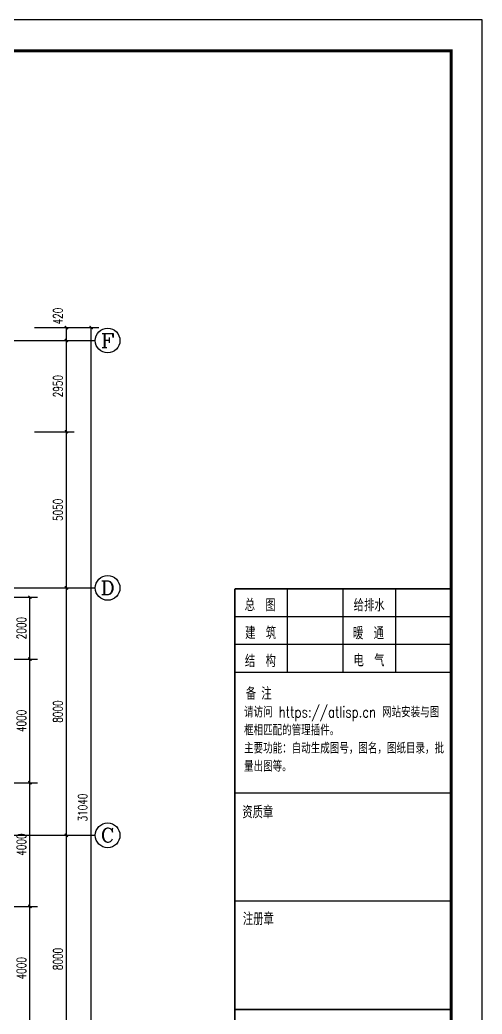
# Model space of a CAD drawing. Extents: x 1738143 to 1822243, y -608375 to -303375.
# Drawn here: x 1807295 to 1822243, y -458325 to -426175 of the extents above; entities that cross this region are included whole.
import ezdxf
from ezdxf.enums import TextEntityAlignment as Align

# ---------------------------------------------------------------- set-up
doc = ezdxf.new("R2010")
doc.units = 0
doc.header["$LTSCALE"] = 1000
doc.header["$MEASUREMENT"] = 0
for name, color, linetype in [('AXIS', 3, 'Continuous'), ('AXIS_TEXT', 7, 'Continuous'), ('PUB_DIM', 3, 'Continuous'), ('TH_DIM', 3, 'Continuous'), ('TK', 4, 'Continuous')]:
    doc.layers.add(name, color=color, linetype=linetype)
doc.styles.add('_TCH_AXIS', font='COMPLEX', dxfattribs={"bigfont": 'GBCBIG'})
doc.styles.add('_TCH_DIM_T3', font='SIMPLEX', dxfattribs={"width": 0.705882, "bigfont": 'GBCBIG'})
doc.styles.add('_THVAC_SERIAL', font='COMPLEX', dxfattribs={"width": 0.8, "height": 3.5, "bigfont": 'HZTXT'})
doc.styles.add('COMPLEX', font='COMPLEX')
doc.styles.add('HZTXT1', font='romans.shx', dxfattribs={"width": 0.7, "bigfont": 'GBHZFS.SHX'})
doc.styles.get("Standard").update_dxf_attribs({"font": 'gbenor.shx', "bigfont": 'gbcbig.shx'})
doc.styles.add('黑体', font='simhei.ttf')
doc.dimstyles.new('_TCH_ARCH&&100', dxfattribs={"dimtxt": 297.5, "dimasz": 100, "dimexe": 250, "dimexo": 300, "dimgap": 126.25, "dimtad": 1, "dimdec": 0, "dimzin": 0, "dimdsep": 46, "dimtxsty": '_TCH_DIM_T3', "dimblk": 'ARCHTICK', "dimcen": 0.09, "dimclrt": 7, "dimazin": 2, "dimtfac": 1, "dimtdec": 0, "dimtix": 1, "dimtmove": 2, "dimatfit": 3, "dimfxl": 30, "dimtolj": 1, "dimtzin": 0, "dimarcsym": 0})

# ---------------------------------------------------------------- blocks, each defined once
blk = doc.blocks.new('_ArchTick')
at = {"color": 0, "linetype": 'ByBlock', "const_width": 0.4}
blk.add_lwpolyline([(-0.5, -0.5), (0.5, 0.5)], dxfattribs=at)
blk = doc.blocks.new('*D67')
at = {"layer": 'Defpoints', "color": 0, "transparency": 16777216}
for p in [(17435, 27780), (18767, 27780), (17435, 27360)]:
    blk.add_point(p, dxfattribs=at)
at = {"layer": 'PUB_DIM', "color": 0, "lineweight": -2, "transparency": 16777216}
for p, q in [((17735, 27780), (19017, 27780)), ((18767, 27360), (18767, 27780)), ((17735, 27360), (19017, 27360))]:
    blk.add_line(p, q, dxfattribs=at)
at = {"layer": 'PUB_DIM', "color": 0, "lineweight": -2, "transparency": 16777216, "xscale": 100, "yscale": 100, "zscale": 100}
for p, rotation in [((18767, 27780), 90), ((18767, 27360), 270)]:
    blk.add_blockref('_ArchTick', p, dxfattribs=dict(at, rotation=rotation))
at = {"layer": 'PUB_DIM', "color": 7, "transparency": 16777216, "insert": (18492, 28150), "char_height": 297.5, "attachment_point": 5, "rotation": 90, "style": '_TCH_DIM_T3'}
blk.add_mtext('\\A1;420', dxfattribs=at)
blk = doc.blocks.new('*D68')
at = {"layer": 'Defpoints', "color": 0, "transparency": 16777216}
for p in [(17435, 27360), (18767, 27360), (17435, 24410)]:
    blk.add_point(p, dxfattribs=at)
at = {"layer": 'PUB_DIM', "color": 0, "lineweight": -2, "transparency": 16777216}
for p, q in [((17735, 27360), (19017, 27360)), ((18767, 24410), (18767, 27360)), ((17735, 24410), (19017, 24410))]:
    blk.add_line(p, q, dxfattribs=at)
at = {"layer": 'PUB_DIM', "color": 0, "lineweight": -2, "transparency": 16777216, "xscale": 100, "yscale": 100, "zscale": 100}
for p, rotation in [((18767, 27360), 90), ((18767, 24410), 270)]:
    blk.add_blockref('_ArchTick', p, dxfattribs=dict(at, rotation=rotation))
at = {"layer": 'PUB_DIM', "color": 7, "transparency": 16777216, "insert": (18492, 25885), "char_height": 297.5, "attachment_point": 5, "rotation": 90, "style": '_TCH_DIM_T3'}
blk.add_mtext('\\A1;2950', dxfattribs=at)
blk = doc.blocks.new('*D69')
at = {"layer": 'Defpoints', "color": 0, "transparency": 16777216}
for p in [(17435, 24410), (18767, 24410), (17435, 19360)]:
    blk.add_point(p, dxfattribs=at)
at = {"layer": 'PUB_DIM', "color": 0, "lineweight": -2, "transparency": 16777216}
for p, q in [((17735, 24410), (19017, 24410)), ((18767, 19360), (18767, 24410)), ((17735, 19360), (19017, 19360))]:
    blk.add_line(p, q, dxfattribs=at)
at = {"layer": 'PUB_DIM', "color": 0, "lineweight": -2, "transparency": 16777216, "xscale": 100, "yscale": 100, "zscale": 100}
for p, rotation in [((18767, 24410), 90), ((18767, 19360), 270)]:
    blk.add_blockref('_ArchTick', p, dxfattribs=dict(at, rotation=rotation))
at = {"layer": 'PUB_DIM', "color": 7, "transparency": 16777216, "insert": (18492, 21885), "char_height": 297.5, "attachment_point": 5, "rotation": 90, "style": '_TCH_DIM_T3'}
blk.add_mtext('\\A1;5050', dxfattribs=at)
blk = doc.blocks.new('*D70')
at = {"layer": 'Defpoints', "color": 0, "transparency": 16777216}
for p in [(17435, 19360), (18767, 19360), (17435, 11360)]:
    blk.add_point(p, dxfattribs=at)
at = {"layer": 'PUB_DIM', "color": 0, "lineweight": -2, "transparency": 16777216}
for p, q in [((17735, 19360), (19017, 19360)), ((18767, 11360), (18767, 19360)), ((17735, 11360), (19017, 11360))]:
    blk.add_line(p, q, dxfattribs=at)
at = {"layer": 'PUB_DIM', "color": 0, "lineweight": -2, "transparency": 16777216, "xscale": 100, "yscale": 100, "zscale": 100}
for p, rotation in [((18767, 19360), 90), ((18767, 11360), 270)]:
    blk.add_blockref('_ArchTick', p, dxfattribs=dict(at, rotation=rotation))
at = {"layer": 'PUB_DIM', "color": 7, "transparency": 16777216, "insert": (18492, 15360), "char_height": 297.5, "attachment_point": 5, "rotation": 90, "style": '_TCH_DIM_T3'}
blk.add_mtext('\\A1;8000', dxfattribs=at)
blk = doc.blocks.new('*D71')
at = {"layer": 'Defpoints', "color": 0, "transparency": 16777216}
for p in [(17435, 11360), (18767, 11360), (17435, 3360)]:
    blk.add_point(p, dxfattribs=at)
at = {"layer": 'PUB_DIM', "color": 0, "lineweight": -2, "transparency": 16777216}
for p, q in [((17735, 11360), (19017, 11360)), ((18767, 3360), (18767, 11360)), ((17735, 3360), (19017, 3360))]:
    blk.add_line(p, q, dxfattribs=at)
at = {"layer": 'PUB_DIM', "color": 0, "lineweight": -2, "transparency": 16777216, "xscale": 100, "yscale": 100, "zscale": 100}
for p, rotation in [((18767, 11360), 90), ((18767, 3360), 270)]:
    blk.add_blockref('_ArchTick', p, dxfattribs=dict(at, rotation=rotation))
at = {"layer": 'PUB_DIM', "color": 7, "transparency": 16777216, "insert": (18492, 7360), "char_height": 297.5, "attachment_point": 5, "rotation": 90, "style": '_TCH_DIM_T3'}
blk.add_mtext('\\A1;8000', dxfattribs=at)
blk = doc.blocks.new('*D74')
at = {"layer": 'Defpoints', "color": 0, "transparency": 16777216}
for p in [(18395, 27780), (19567, 27780), (18395, -3260)]:
    blk.add_point(p, dxfattribs=at)
at = {"layer": 'PUB_DIM', "color": 0, "lineweight": -2, "transparency": 16777216}
for p, q in [((18695, 27780), (19817, 27780)), ((19567, -3260), (19567, 27780)), ((18695, -3260), (19817, -3260))]:
    blk.add_line(p, q, dxfattribs=at)
at = {"layer": 'PUB_DIM', "color": 0, "lineweight": -2, "transparency": 16777216, "xscale": 100, "yscale": 100, "zscale": 100}
for p, rotation in [((19567, 27780), 90), ((19567, -3260), 270)]:
    blk.add_blockref('_ArchTick', p, dxfattribs=dict(at, rotation=rotation))
at = {"layer": 'PUB_DIM', "color": 7, "transparency": 16777216, "insert": (19292, 12260), "char_height": 297.5, "attachment_point": 5, "rotation": 90, "style": '_TCH_DIM_T3'}
blk.add_mtext('\\A1;31040', dxfattribs=at)
blk = doc.blocks.new('*D214')
at = {"layer": 'Defpoints', "color": 0, "transparency": 16777216}
for p in [(17435, 27780), (18767, 27780), (17435, 27360)]:
    blk.add_point(p, dxfattribs=at)
at = {"layer": 'PUB_DIM', "color": 0, "lineweight": -2, "transparency": 16777216}
for p, q in [((17735, 27780), (19017, 27780)), ((18767, 27360), (18767, 27780)), ((17735, 27360), (19017, 27360))]:
    blk.add_line(p, q, dxfattribs=at)
at = {"layer": 'PUB_DIM', "color": 0, "lineweight": -2, "transparency": 16777216, "xscale": 100, "yscale": 100, "zscale": 100}
for p, rotation in [((18767, 27780), 90), ((18767, 27360), 270)]:
    blk.add_blockref('_ArchTick', p, dxfattribs=dict(at, rotation=rotation))
at = {"layer": 'PUB_DIM', "color": 7, "transparency": 16777216, "insert": (18492, 28150), "char_height": 297.5, "attachment_point": 5, "rotation": 90, "style": '_TCH_DIM_T3'}
blk.add_mtext('\\A1;420', dxfattribs=at)
blk = doc.blocks.new('*D215')
at = {"layer": 'Defpoints', "color": 0, "transparency": 16777216}
for p in [(17435, 27360), (18767, 27360), (17435, 24410)]:
    blk.add_point(p, dxfattribs=at)
at = {"layer": 'PUB_DIM', "color": 0, "lineweight": -2, "transparency": 16777216}
for p, q in [((17735, 27360), (19017, 27360)), ((18767, 24410), (18767, 27360)), ((17735, 24410), (19017, 24410))]:
    blk.add_line(p, q, dxfattribs=at)
at = {"layer": 'PUB_DIM', "color": 0, "lineweight": -2, "transparency": 16777216, "xscale": 100, "yscale": 100, "zscale": 100}
for p, rotation in [((18767, 27360), 90), ((18767, 24410), 270)]:
    blk.add_blockref('_ArchTick', p, dxfattribs=dict(at, rotation=rotation))
at = {"layer": 'PUB_DIM', "color": 7, "transparency": 16777216, "insert": (18492, 25885), "char_height": 297.5, "attachment_point": 5, "rotation": 90, "style": '_TCH_DIM_T3'}
blk.add_mtext('\\A1;2950', dxfattribs=at)
blk = doc.blocks.new('*D216')
at = {"layer": 'Defpoints', "color": 0, "transparency": 16777216}
for p in [(17435, 24410), (18767, 24410), (17435, 19360)]:
    blk.add_point(p, dxfattribs=at)
at = {"layer": 'PUB_DIM', "color": 0, "lineweight": -2, "transparency": 16777216}
for p, q in [((17735, 24410), (19017, 24410)), ((18767, 19360), (18767, 24410)), ((17735, 19360), (19017, 19360))]:
    blk.add_line(p, q, dxfattribs=at)
at = {"layer": 'PUB_DIM', "color": 0, "lineweight": -2, "transparency": 16777216, "xscale": 100, "yscale": 100, "zscale": 100}
for p, rotation in [((18767, 24410), 90), ((18767, 19360), 270)]:
    blk.add_blockref('_ArchTick', p, dxfattribs=dict(at, rotation=rotation))
at = {"layer": 'PUB_DIM', "color": 7, "transparency": 16777216, "insert": (18492, 21885), "char_height": 297.5, "attachment_point": 5, "rotation": 90, "style": '_TCH_DIM_T3'}
blk.add_mtext('\\A1;5050', dxfattribs=at)
blk = doc.blocks.new('*D217')
at = {"layer": 'Defpoints', "color": 0, "transparency": 16777216}
for p in [(17435, 19360), (18767, 19360), (17435, 11360)]:
    blk.add_point(p, dxfattribs=at)
at = {"layer": 'PUB_DIM', "color": 0, "lineweight": -2, "transparency": 16777216}
for p, q in [((17735, 19360), (19017, 19360)), ((18767, 11360), (18767, 19360)), ((17735, 11360), (19017, 11360))]:
    blk.add_line(p, q, dxfattribs=at)
at = {"layer": 'PUB_DIM', "color": 0, "lineweight": -2, "transparency": 16777216, "xscale": 100, "yscale": 100, "zscale": 100}
for p, rotation in [((18767, 19360), 90), ((18767, 11360), 270)]:
    blk.add_blockref('_ArchTick', p, dxfattribs=dict(at, rotation=rotation))
at = {"layer": 'PUB_DIM', "color": 7, "transparency": 16777216, "insert": (18492, 15360), "char_height": 297.5, "attachment_point": 5, "rotation": 90, "style": '_TCH_DIM_T3'}
blk.add_mtext('\\A1;8000', dxfattribs=at)
blk = doc.blocks.new('*D218')
at = {"layer": 'Defpoints', "color": 0, "transparency": 16777216}
for p in [(17435, 11360), (18767, 11360), (17435, 3360)]:
    blk.add_point(p, dxfattribs=at)
at = {"layer": 'PUB_DIM', "color": 0, "lineweight": -2, "transparency": 16777216}
for p, q in [((17735, 11360), (19017, 11360)), ((18767, 3360), (18767, 11360)), ((17735, 3360), (19017, 3360))]:
    blk.add_line(p, q, dxfattribs=at)
at = {"layer": 'PUB_DIM', "color": 0, "lineweight": -2, "transparency": 16777216, "xscale": 100, "yscale": 100, "zscale": 100}
for p, rotation in [((18767, 11360), 90), ((18767, 3360), 270)]:
    blk.add_blockref('_ArchTick', p, dxfattribs=dict(at, rotation=rotation))
at = {"layer": 'PUB_DIM', "color": 7, "transparency": 16777216, "insert": (18492, 7360), "char_height": 297.5, "attachment_point": 5, "rotation": 90, "style": '_TCH_DIM_T3'}
blk.add_mtext('\\A1;8000', dxfattribs=at)
blk = doc.blocks.new('*D221')
at = {"layer": 'Defpoints', "color": 0, "transparency": 16777216}
for p in [(18395, 27780), (19567, 27780), (18395, -3260)]:
    blk.add_point(p, dxfattribs=at)
at = {"layer": 'PUB_DIM', "color": 0, "lineweight": -2, "transparency": 16777216}
for p, q in [((18695, 27780), (19817, 27780)), ((19567, -3260), (19567, 27780)), ((18695, -3260), (19817, -3260))]:
    blk.add_line(p, q, dxfattribs=at)
at = {"layer": 'PUB_DIM', "color": 0, "lineweight": -2, "transparency": 16777216, "xscale": 100, "yscale": 100, "zscale": 100}
for p, rotation in [((19567, 27780), 90), ((19567, -3260), 270)]:
    blk.add_blockref('_ArchTick', p, dxfattribs=dict(at, rotation=rotation))
at = {"layer": 'PUB_DIM', "color": 7, "transparency": 16777216, "insert": (19292, 12260), "char_height": 297.5, "attachment_point": 5, "rotation": 90, "style": '_TCH_DIM_T3'}
blk.add_mtext('\\A1;31040', dxfattribs=at)
blk = doc.blocks.new('*D361')
at = {"layer": 'Defpoints', "color": 0, "transparency": 16777216}
for p in [(17435, 27780), (18767, 27780), (17435, 27360)]:
    blk.add_point(p, dxfattribs=at)
at = {"layer": 'PUB_DIM', "color": 0, "lineweight": -2, "transparency": 16777216}
for p, q in [((17735, 27780), (19017, 27780)), ((18767, 27360), (18767, 27780)), ((17735, 27360), (19017, 27360))]:
    blk.add_line(p, q, dxfattribs=at)
at = {"layer": 'PUB_DIM', "color": 0, "lineweight": -2, "transparency": 16777216, "xscale": 100, "yscale": 100, "zscale": 100}
for p, rotation in [((18767, 27780), 90), ((18767, 27360), 270)]:
    blk.add_blockref('_ArchTick', p, dxfattribs=dict(at, rotation=rotation))
at = {"layer": 'PUB_DIM', "color": 7, "transparency": 16777216, "insert": (18492, 28150), "char_height": 297.5, "attachment_point": 5, "rotation": 90, "style": '_TCH_DIM_T3'}
blk.add_mtext('\\A1;420', dxfattribs=at)
blk = doc.blocks.new('*D362')
at = {"layer": 'Defpoints', "color": 0, "transparency": 16777216}
for p in [(17435, 27360), (18767, 27360), (17435, 24410)]:
    blk.add_point(p, dxfattribs=at)
at = {"layer": 'PUB_DIM', "color": 0, "lineweight": -2, "transparency": 16777216}
for p, q in [((17735, 27360), (19017, 27360)), ((18767, 24410), (18767, 27360)), ((17735, 24410), (19017, 24410))]:
    blk.add_line(p, q, dxfattribs=at)
at = {"layer": 'PUB_DIM', "color": 0, "lineweight": -2, "transparency": 16777216, "xscale": 100, "yscale": 100, "zscale": 100}
for p, rotation in [((18767, 27360), 90), ((18767, 24410), 270)]:
    blk.add_blockref('_ArchTick', p, dxfattribs=dict(at, rotation=rotation))
at = {"layer": 'PUB_DIM', "color": 7, "transparency": 16777216, "insert": (18492, 25885), "char_height": 297.5, "attachment_point": 5, "rotation": 90, "style": '_TCH_DIM_T3'}
blk.add_mtext('\\A1;2950', dxfattribs=at)
blk = doc.blocks.new('*D363')
at = {"layer": 'Defpoints', "color": 0, "transparency": 16777216}
for p in [(17435, 24410), (18767, 24410), (17435, 19360)]:
    blk.add_point(p, dxfattribs=at)
at = {"layer": 'PUB_DIM', "color": 0, "lineweight": -2, "transparency": 16777216}
for p, q in [((17735, 24410), (19017, 24410)), ((18767, 19360), (18767, 24410)), ((17735, 19360), (19017, 19360))]:
    blk.add_line(p, q, dxfattribs=at)
at = {"layer": 'PUB_DIM', "color": 0, "lineweight": -2, "transparency": 16777216, "xscale": 100, "yscale": 100, "zscale": 100}
for p, rotation in [((18767, 24410), 90), ((18767, 19360), 270)]:
    blk.add_blockref('_ArchTick', p, dxfattribs=dict(at, rotation=rotation))
at = {"layer": 'PUB_DIM', "color": 7, "transparency": 16777216, "insert": (18492, 21885), "char_height": 297.5, "attachment_point": 5, "rotation": 90, "style": '_TCH_DIM_T3'}
blk.add_mtext('\\A1;5050', dxfattribs=at)
blk = doc.blocks.new('*D364')
at = {"layer": 'Defpoints', "color": 0, "transparency": 16777216}
for p in [(17435, 19360), (18767, 19360), (17435, 11360)]:
    blk.add_point(p, dxfattribs=at)
at = {"layer": 'PUB_DIM', "color": 0, "lineweight": -2, "transparency": 16777216}
for p, q in [((17735, 19360), (19017, 19360)), ((18767, 11360), (18767, 19360)), ((17735, 11360), (19017, 11360))]:
    blk.add_line(p, q, dxfattribs=at)
at = {"layer": 'PUB_DIM', "color": 0, "lineweight": -2, "transparency": 16777216, "xscale": 100, "yscale": 100, "zscale": 100}
for p, rotation in [((18767, 19360), 90), ((18767, 11360), 270)]:
    blk.add_blockref('_ArchTick', p, dxfattribs=dict(at, rotation=rotation))
at = {"layer": 'PUB_DIM', "color": 7, "transparency": 16777216, "insert": (18492, 15360), "char_height": 297.5, "attachment_point": 5, "rotation": 90, "style": '_TCH_DIM_T3'}
blk.add_mtext('\\A1;8000', dxfattribs=at)
blk = doc.blocks.new('*D365')
at = {"layer": 'Defpoints', "color": 0, "transparency": 16777216}
for p in [(17435, 11360), (18767, 11360), (17435, 3360)]:
    blk.add_point(p, dxfattribs=at)
at = {"layer": 'PUB_DIM', "color": 0, "lineweight": -2, "transparency": 16777216}
for p, q in [((17735, 11360), (19017, 11360)), ((18767, 3360), (18767, 11360)), ((17735, 3360), (19017, 3360))]:
    blk.add_line(p, q, dxfattribs=at)
at = {"layer": 'PUB_DIM', "color": 0, "lineweight": -2, "transparency": 16777216, "xscale": 100, "yscale": 100, "zscale": 100}
for p, rotation in [((18767, 11360), 90), ((18767, 3360), 270)]:
    blk.add_blockref('_ArchTick', p, dxfattribs=dict(at, rotation=rotation))
at = {"layer": 'PUB_DIM', "color": 7, "transparency": 16777216, "insert": (18492, 7360), "char_height": 297.5, "attachment_point": 5, "rotation": 90, "style": '_TCH_DIM_T3'}
blk.add_mtext('\\A1;8000', dxfattribs=at)
blk = doc.blocks.new('*D368')
at = {"layer": 'Defpoints', "color": 0, "transparency": 16777216}
for p in [(18395, 27780), (19567, 27780), (18395, -3260)]:
    blk.add_point(p, dxfattribs=at)
at = {"layer": 'PUB_DIM', "color": 0, "lineweight": -2, "transparency": 16777216}
for p, q in [((18695, 27780), (19817, 27780)), ((19567, -3260), (19567, 27780)), ((18695, -3260), (19817, -3260))]:
    blk.add_line(p, q, dxfattribs=at)
at = {"layer": 'PUB_DIM', "color": 0, "lineweight": -2, "transparency": 16777216, "xscale": 100, "yscale": 100, "zscale": 100}
for p, rotation in [((19567, 27780), 90), ((19567, -3260), 270)]:
    blk.add_blockref('_ArchTick', p, dxfattribs=dict(at, rotation=rotation))
at = {"layer": 'PUB_DIM', "color": 7, "transparency": 16777216, "insert": (19292, 12260), "char_height": 297.5, "attachment_point": 5, "rotation": 90, "style": '_TCH_DIM_T3'}
blk.add_mtext('\\A1;31040', dxfattribs=at)
blk = doc.blocks.new('*D519')
at = {"layer": 'Defpoints', "color": 0, "transparency": 16777216}
for p in [(17435, 27780), (18767, 27780), (17435, 27360)]:
    blk.add_point(p, dxfattribs=at)
at = {"layer": 'PUB_DIM', "color": 0, "lineweight": -2, "transparency": 16777216}
for p, q in [((17735, 27780), (19017, 27780)), ((18767, 27360), (18767, 27780)), ((17735, 27360), (19017, 27360))]:
    blk.add_line(p, q, dxfattribs=at)
at = {"layer": 'PUB_DIM', "color": 0, "lineweight": -2, "transparency": 16777216, "xscale": 100, "yscale": 100, "zscale": 100}
for p, rotation in [((18767, 27780), 90), ((18767, 27360), 270)]:
    blk.add_blockref('_ArchTick', p, dxfattribs=dict(at, rotation=rotation))
at = {"layer": 'PUB_DIM', "color": 7, "transparency": 16777216, "insert": (18492, 28150), "char_height": 297.5, "attachment_point": 5, "rotation": 90, "style": '_TCH_DIM_T3'}
blk.add_mtext('\\A1;420', dxfattribs=at)
blk = doc.blocks.new('*D520')
at = {"layer": 'Defpoints', "color": 0, "transparency": 16777216}
for p in [(17435, 27360), (18767, 27360), (17435, 24410)]:
    blk.add_point(p, dxfattribs=at)
at = {"layer": 'PUB_DIM', "color": 0, "lineweight": -2, "transparency": 16777216}
for p, q in [((17735, 27360), (19017, 27360)), ((18767, 24410), (18767, 27360)), ((17735, 24410), (19017, 24410))]:
    blk.add_line(p, q, dxfattribs=at)
at = {"layer": 'PUB_DIM', "color": 0, "lineweight": -2, "transparency": 16777216, "xscale": 100, "yscale": 100, "zscale": 100}
for p, rotation in [((18767, 27360), 90), ((18767, 24410), 270)]:
    blk.add_blockref('_ArchTick', p, dxfattribs=dict(at, rotation=rotation))
at = {"layer": 'PUB_DIM', "color": 7, "transparency": 16777216, "insert": (18492, 25885), "char_height": 297.5, "attachment_point": 5, "rotation": 90, "style": '_TCH_DIM_T3'}
blk.add_mtext('\\A1;2950', dxfattribs=at)
blk = doc.blocks.new('*D521')
at = {"layer": 'Defpoints', "color": 0, "transparency": 16777216}
for p in [(17435, 24410), (18767, 24410), (17435, 19360)]:
    blk.add_point(p, dxfattribs=at)
at = {"layer": 'PUB_DIM', "color": 0, "lineweight": -2, "transparency": 16777216}
for p, q in [((17735, 24410), (19017, 24410)), ((18767, 19360), (18767, 24410)), ((17735, 19360), (19017, 19360))]:
    blk.add_line(p, q, dxfattribs=at)
at = {"layer": 'PUB_DIM', "color": 0, "lineweight": -2, "transparency": 16777216, "xscale": 100, "yscale": 100, "zscale": 100}
for p, rotation in [((18767, 24410), 90), ((18767, 19360), 270)]:
    blk.add_blockref('_ArchTick', p, dxfattribs=dict(at, rotation=rotation))
at = {"layer": 'PUB_DIM', "color": 7, "transparency": 16777216, "insert": (18492, 21885), "char_height": 297.5, "attachment_point": 5, "rotation": 90, "style": '_TCH_DIM_T3'}
blk.add_mtext('\\A1;5050', dxfattribs=at)
blk = doc.blocks.new('*D522')
at = {"layer": 'Defpoints', "color": 0, "transparency": 16777216}
for p in [(17435, 19360), (18767, 19360), (17435, 11360)]:
    blk.add_point(p, dxfattribs=at)
at = {"layer": 'PUB_DIM', "color": 0, "lineweight": -2, "transparency": 16777216}
for p, q in [((17735, 19360), (19017, 19360)), ((18767, 11360), (18767, 19360)), ((17735, 11360), (19017, 11360))]:
    blk.add_line(p, q, dxfattribs=at)
at = {"layer": 'PUB_DIM', "color": 0, "lineweight": -2, "transparency": 16777216, "xscale": 100, "yscale": 100, "zscale": 100}
for p, rotation in [((18767, 19360), 90), ((18767, 11360), 270)]:
    blk.add_blockref('_ArchTick', p, dxfattribs=dict(at, rotation=rotation))
at = {"layer": 'PUB_DIM', "color": 7, "transparency": 16777216, "insert": (18492, 15360), "char_height": 297.5, "attachment_point": 5, "rotation": 90, "style": '_TCH_DIM_T3'}
blk.add_mtext('\\A1;8000', dxfattribs=at)
blk = doc.blocks.new('*D523')
at = {"layer": 'Defpoints', "color": 0, "transparency": 16777216}
for p in [(17435, 11360), (18767, 11360), (17435, 3360)]:
    blk.add_point(p, dxfattribs=at)
at = {"layer": 'PUB_DIM', "color": 0, "lineweight": -2, "transparency": 16777216}
for p, q in [((17735, 11360), (19017, 11360)), ((18767, 3360), (18767, 11360)), ((17735, 3360), (19017, 3360))]:
    blk.add_line(p, q, dxfattribs=at)
at = {"layer": 'PUB_DIM', "color": 0, "lineweight": -2, "transparency": 16777216, "xscale": 100, "yscale": 100, "zscale": 100}
for p, rotation in [((18767, 11360), 90), ((18767, 3360), 270)]:
    blk.add_blockref('_ArchTick', p, dxfattribs=dict(at, rotation=rotation))
at = {"layer": 'PUB_DIM', "color": 7, "transparency": 16777216, "insert": (18492, 7360), "char_height": 297.5, "attachment_point": 5, "rotation": 90, "style": '_TCH_DIM_T3'}
blk.add_mtext('\\A1;8000', dxfattribs=at)
blk = doc.blocks.new('*D526')
at = {"layer": 'Defpoints', "color": 0, "transparency": 16777216}
for p in [(18395, 27780), (19567, 27780), (18395, -3260)]:
    blk.add_point(p, dxfattribs=at)
at = {"layer": 'PUB_DIM', "color": 0, "lineweight": -2, "transparency": 16777216}
for p, q in [((18695, 27780), (19817, 27780)), ((19567, -3260), (19567, 27780)), ((18695, -3260), (19817, -3260))]:
    blk.add_line(p, q, dxfattribs=at)
at = {"layer": 'PUB_DIM', "color": 0, "lineweight": -2, "transparency": 16777216, "xscale": 100, "yscale": 100, "zscale": 100}
for p, rotation in [((19567, 27780), 90), ((19567, -3260), 270)]:
    blk.add_blockref('_ArchTick', p, dxfattribs=dict(at, rotation=rotation))
at = {"layer": 'PUB_DIM', "color": 7, "transparency": 16777216, "insert": (19292, 12260), "char_height": 297.5, "attachment_point": 5, "rotation": 90, "style": '_TCH_DIM_T3'}
blk.add_mtext('\\A1;31040', dxfattribs=at)
blk = doc.blocks.new('_AXISO')
blk.add_circle((0, 0), 0.5)
at = {"layer": 'AXIS_TEXT', "style": 'COMPLEX', "width": 1.041667}
blk.add_attdef('A', text='', height=0.56, dxfattribs=at).set_placement((-0.25, -0.28), (0.25, -0.28), align=Align.FIT)
blk = doc.blocks.new('*D804')
at = {"layer": 'Defpoints', "color": 0, "transparency": 16777216}
for p in [(1804249, -454843), (1807619, -454843), (1804249, -458843)]:
    blk.add_point(p, dxfattribs=at)
at = {"layer": 'TH_DIM', "color": 0, "lineweight": -2, "transparency": 16777216}
for p, q in [((1804549, -454843), (1807869, -454843)), ((1807619, -458843), (1807619, -454843)), ((1804549, -458843), (1807869, -458843))]:
    blk.add_line(p, q, dxfattribs=at)
at = {"layer": 'TH_DIM', "color": 0, "lineweight": -2, "transparency": 16777216, "xscale": 100, "yscale": 100, "zscale": 100}
for p, rotation in [((1807619, -454843), 90), ((1807619, -458843), 270)]:
    blk.add_blockref('_ArchTick', p, dxfattribs=dict(at, rotation=rotation))
at = {"layer": 'TH_DIM', "color": 7, "transparency": 16777216, "insert": (1807344, -456843), "char_height": 297.5, "attachment_point": 5, "rotation": 90, "style": '_TCH_DIM_T3'}
blk.add_mtext('\\A1;4000', dxfattribs=at)
blk = doc.blocks.new('*D805')
at = {"layer": 'Defpoints', "color": 0, "transparency": 16777216}
for p in [(1804249, -450843), (1807619, -450843), (1804249, -454843)]:
    blk.add_point(p, dxfattribs=at)
at = {"layer": 'TH_DIM', "color": 0, "lineweight": -2, "transparency": 16777216}
for p, q in [((1804549, -450843), (1807869, -450843)), ((1807619, -454843), (1807619, -450843)), ((1804549, -454843), (1807869, -454843))]:
    blk.add_line(p, q, dxfattribs=at)
at = {"layer": 'TH_DIM', "color": 0, "lineweight": -2, "transparency": 16777216, "xscale": 100, "yscale": 100, "zscale": 100}
for p, rotation in [((1807619, -450843), 90), ((1807619, -454843), 270)]:
    blk.add_blockref('_ArchTick', p, dxfattribs=dict(at, rotation=rotation))
at = {"layer": 'TH_DIM', "color": 7, "transparency": 16777216, "insert": (1807344, -452843), "char_height": 297.5, "attachment_point": 5, "rotation": 90, "style": '_TCH_DIM_T3'}
blk.add_mtext('\\A1;4000', dxfattribs=at)
blk = doc.blocks.new('*D806')
at = {"layer": 'Defpoints', "color": 0, "transparency": 16777216}
for p in [(1804249, -446843), (1807619, -446843), (1804249, -450843)]:
    blk.add_point(p, dxfattribs=at)
at = {"layer": 'TH_DIM', "color": 0, "lineweight": -2, "transparency": 16777216}
for p, q in [((1804549, -446843), (1807869, -446843)), ((1807619, -450843), (1807619, -446843)), ((1804549, -450843), (1807869, -450843))]:
    blk.add_line(p, q, dxfattribs=at)
at = {"layer": 'TH_DIM', "color": 0, "lineweight": -2, "transparency": 16777216, "xscale": 100, "yscale": 100, "zscale": 100}
for p, rotation in [((1807619, -446843), 90), ((1807619, -450843), 270)]:
    blk.add_blockref('_ArchTick', p, dxfattribs=dict(at, rotation=rotation))
at = {"layer": 'TH_DIM', "color": 7, "transparency": 16777216, "insert": (1807344, -448843), "char_height": 297.5, "attachment_point": 5, "rotation": 90, "style": '_TCH_DIM_T3'}
blk.add_mtext('\\A1;4000', dxfattribs=at)
blk = doc.blocks.new('*D807')
at = {"layer": 'Defpoints', "color": 0, "transparency": 16777216}
for p in [(1804249, -444843), (1807619, -444843), (1804249, -446843)]:
    blk.add_point(p, dxfattribs=at)
at = {"layer": 'TH_DIM', "color": 0, "lineweight": -2, "transparency": 16777216}
for p, q in [((1804549, -444843), (1807869, -444843)), ((1807619, -446843), (1807619, -444843)), ((1804549, -446843), (1807869, -446843))]:
    blk.add_line(p, q, dxfattribs=at)
at = {"layer": 'TH_DIM', "color": 0, "lineweight": -2, "transparency": 16777216, "xscale": 100, "yscale": 100, "zscale": 100}
for p, rotation in [((1807619, -444843), 90), ((1807619, -446843), 270)]:
    blk.add_blockref('_ArchTick', p, dxfattribs=dict(at, rotation=rotation))
at = {"layer": 'TH_DIM', "color": 7, "transparency": 16777216, "insert": (1807344, -445843), "char_height": 297.5, "attachment_point": 5, "rotation": 90, "style": '_TCH_DIM_T3'}
blk.add_mtext('\\A1;2000', dxfattribs=at)
blk = doc.blocks.new('*U633')
at = {"color": 3}
blk.add_lwpolyline([(-84100, 0), (0, 0), (0, 59400), (-84100, 59400)], close=True, dxfattribs=at)
at = {"color": 3, "const_width": 100}
blk.add_lwpolyline([(-81600, 1000), (-1000, 1000), (-1000, 58400), (-81600, 58400)], close=True, dxfattribs=at)
at = {"layer": 'TK', "color": 2}
for p, q in [((-6300, 41000), (-6300, 38300)), ((-4500, 41000), (-4500, 38300)), ((-2800, 41000), (-2800, 38300)), ((-1000, 40100), (-8000, 40100)), ((-1000, 39200), (-8000, 39200)), ((-1000, 38300), (-8000, 38300)), ((-1000, 30900), (-8000, 30900))]:
    blk.add_line(p, q, dxfattribs=at)
at = {"layer": 'TK', "color": 2, "const_width": 50, "flags": 128}
for points in [[(-8000, 41000), (-8000, 1000)], [(-1000, 38300), (-8000, 38300)], [(-1000, 34400), (-8000, 34400)], [(-1000, 27400), (-8000, 27400)]]:
    blk.add_lwpolyline(points, dxfattribs=at)
at = {"layer": 'TK', "color": 3, "const_width": 50, "flags": 128}
for points in [[(-1000, 41000), (-8000, 41000)], [(-1000, 27400), (-8000, 27400)]]:
    blk.add_lwpolyline(points, dxfattribs=at)
at = {"color": 1, "insert": (-7699, 37193), "char_height": 350, "attachment_point": 1, "style": '_THVAC_SERIAL'}
blk.add_mtext_dynamic_manual_height_columns('请访问 https://atlisp.cn 网站安装与图框相匹配的管理插件。\\P主要功能：自动生成图号，图名，图纸目录，批量出图等。', width=6464.45, gutter_width=17.5, heights=[2793], dxfattribs=at)
at = {"layer": 'TK', "color": 2, "ltscale": 0.6, "style": '黑体', "width": 0.7}
for s, p in [('总  图', (-7678, 40318)), ('给排水', (-4155, 40309)), ('建  筑', (-7663, 39414)), ('暖  通', (-4175, 39407)), ('结  构', (-7671, 38507)), ('电  气', (-4159, 38529)), ('备 注', (-7641, 37453)), ('资质章', (-7756, 33620)), ('注册章', (-7739, 30167))]:
    blk.add_text(s, height=350, dxfattribs=at).set_placement(p)
at = {"layer": 'TK', "color": 4, "style": 'HZTXT1'}
for tag, height, width, p in [('项目负责1', 400, 0.6, (-4500, 19196)), ('项目负责2', 400, 0.6, (-4500, 18296)), ('专责', 400, 0.6, (-4500, 17396)), ('审定', 400, 0.6, (-4500, 16496)), ('审核', 400, 0.6, (-4500, 15596)), ('校对', 400, 0.6, (-4500, 14696)), ('设计', 400, 0.6, (-4500, 13796)), ('绘图', 400, 0.6, (-4500, 12896)), ('建设单位', 450, 0.6, (-4500, 11050)), ('工号', 400, 0.5, (-5501, 3507)), ('版次', 400, 0.7, (-2138, 3498)), ('阶段', 400, 0.7, (-2138, 2498)), ('比例', 400, 0.7, (-5491, 1513)), ('日期', 400, 0.7, (-2138, 1498))]:
    blk.add_attdef(tag, text='', height=height, dxfattribs=dict(at, width=width)).set_placement(p, align=Align.MIDDLE)
at = {"layer": 'TK', "color": 1, "lineweight": -3, "style": 'HZTXT1', "width": 0.6}
blk.add_attdef('工程名称', text='', height=450, dxfattribs=at).set_placement((-4500, 9050), align=Align.MIDDLE)
at = {"layer": 'TK', "color": 4, "lineweight": -3, "style": 'HZTXT1', "width": 0.6}
blk.add_attdef('子项名称', text='', height=450, dxfattribs=at).set_placement((-4500, 7050), align=Align.MIDDLE)
at = {"layer": 'TK', "color": 1, "lineweight": -3, "width": 0.6, "flags": 104}
blk.add_attdef('图名', text='', height=400, dxfattribs=at).set_placement((-4558, 4958), align=Align.MIDDLE_CENTER)
at = {"layer": 'TK', "color": 1, "style": 'HZTXT1', "width": 0.7}
blk.add_attdef('图号', text='', height=400, dxfattribs=at).set_placement((-5491, 2513), align=Align.MIDDLE)
blk = doc.blocks.new('A$C5D18424C')
at = {"layer": 'AXIS'}
for p, q in [((15700, 27360), (19700, 27360)), ((15700, 19360), (19700, 19360)), ((15700, 11360), (19700, 11360))]:
    blk.add_line(p, q, dxfattribs=at)
ref = blk.add_blockref('_AXISO', (20100, 27360), dxfattribs=dict(at, xscale=800, yscale=800, zscale=800))
ref.add_attrib('A', 'F', dxfattribs={"layer": 'AXIS_TEXT', "height": 452.5, "style": '_TCH_AXIS', "width": 1.3125}).set_placement((19873.7, 27133.8), (20326.3, 27133.8), align=Align.FIT)
ref = blk.add_blockref('_AXISO', (20100, 19360), dxfattribs=dict(at, xscale=800, yscale=800, zscale=800))
ref.add_attrib('A', 'D', dxfattribs={"layer": 'AXIS_TEXT', "height": 452.5, "style": '_TCH_AXIS', "width": 1.235294}).set_placement((19873.7, 19133.8), (20326.3, 19133.8), align=Align.FIT)
ref = blk.add_blockref('_AXISO', (20100, 11360), dxfattribs=dict(at, xscale=800, yscale=800, zscale=800))
ref.add_attrib('A', 'C', dxfattribs={"layer": 'AXIS_TEXT', "height": 452.5, "style": '_TCH_AXIS', "width": 1.4}).set_placement((19873.7, 11133.8), (20326.3, 11133.8), align=Align.FIT)
at = {"layer": 'PUB_DIM'}
for picture in ['*D67', '*D214', '*D361', '*D519']:
    dim = blk.add_linear_dim(base=(18767.4, 27780), p1=(17435.2, 27360), p2=(17435.2, 27780), angle=90, dimstyle='_TCH_ARCH&&100', dxfattribs=at)
    dim.commit()
    dim.dimension.update_dxf_attribs({"geometry": picture, "text_midpoint": (18492.4, 28150), "dimtype": 129})
for p1, p2, distance, picture, middle in [((18394.6, -3260), (18394.6, 27780), -1172.6, '*D74', (19292.2, 12260)), ((18394.6, -3260), (18394.6, 27780), -1172.6, '*D221', (19292.2, 12260)), ((18394.6, -3260), (18394.6, 27780), -1172.6, '*D368', (19292.2, 12260)), ((18394.6, -3260), (18394.6, 27780), -1172.6, '*D526', (19292.2, 12260)), ((17435.2, 24410), (17435.2, 27360), -1332.2, '*D68', (18492.4, 25885)), ((17435.2, 24410), (17435.2, 27360), -1332.2, '*D215', (18492.4, 25885)), ((17435.2, 24410), (17435.2, 27360), -1332.2, '*D362', (18492.4, 25885)), ((17435.2, 24410), (17435.2, 27360), -1332.2, '*D520', (18492.4, 25885)), ((17435.2, 19360), (17435.2, 24410), -1332.2, '*D69', (18492.4, 21885)), ((17435.2, 19360), (17435.2, 24410), -1332.2, '*D216', (18492.4, 21885)), ((17435.2, 19360), (17435.2, 24410), -1332.2, '*D363', (18492.4, 21885)), ((17435.2, 19360), (17435.2, 24410), -1332.2, '*D521', (18492.4, 21885)), ((17435.2, 11360), (17435.2, 19360), -1332.2, '*D70', (18492.4, 15360)), ((17435.2, 11360), (17435.2, 19360), -1332.2, '*D217', (18492.4, 15360)), ((17435.2, 11360), (17435.2, 19360), -1332.2, '*D364', (18492.4, 15360)), ((17435.2, 11360), (17435.2, 19360), -1332.2, '*D522', (18492.4, 15360)), ((17435.2, 3360), (17435.2, 11360), -1332.2, '*D71', (18492.4, 7360)), ((17435.2, 3360), (17435.2, 11360), -1332.2, '*D218', (18492.4, 7360)), ((17435.2, 3360), (17435.2, 11360), -1332.2, '*D365', (18492.4, 7360)), ((17435.2, 3360), (17435.2, 11360), -1332.2, '*D523', (18492.4, 7360))]:
    dim = blk.add_aligned_dim(p1=p1, p2=p2, distance=distance, dimstyle='_TCH_ARCH&&100', dxfattribs=at)
    dim.commit()
    dim.dimension.update_dxf_attribs({"geometry": picture, "text_midpoint": middle})

msp = doc.modelspace()

# ---------------------------------------------------------------- block references
for name, p in [('*U633', (1822242.9, -485574.9)), ('A$C5D18424C', (1790031.5, -463903.3))]:
    msp.add_blockref(name, p)

# ---------------------------------------------------------------- dimensions: what is measured, and where the dimension line sits
at = {"layer": 'TH_DIM'}
for p1, p2, picture, middle in [((1804249.3, -446843.3), (1804249.3, -444843.3), '*D807', (1807343.7, -445843.3)), ((1804249.3, -450843.3), (1804249.3, -446843.3), '*D806', (1807343.7, -448843.3)), ((1804249.3, -454843.3), (1804249.3, -450843.3), '*D805', (1807343.7, -452843.3)), ((1804249.3, -458843.3), (1804249.3, -454843.3), '*D804', (1807343.7, -456843.3))]:
    dim = msp.add_aligned_dim(p1=p1, p2=p2, distance=-3369.4, dimstyle='_TCH_ARCH&&100', dxfattribs=at)
    dim.commit()
    dim.dimension.update_dxf_attribs({"geometry": picture, "text_midpoint": middle})

doc.saveas('drawing.dxf')
